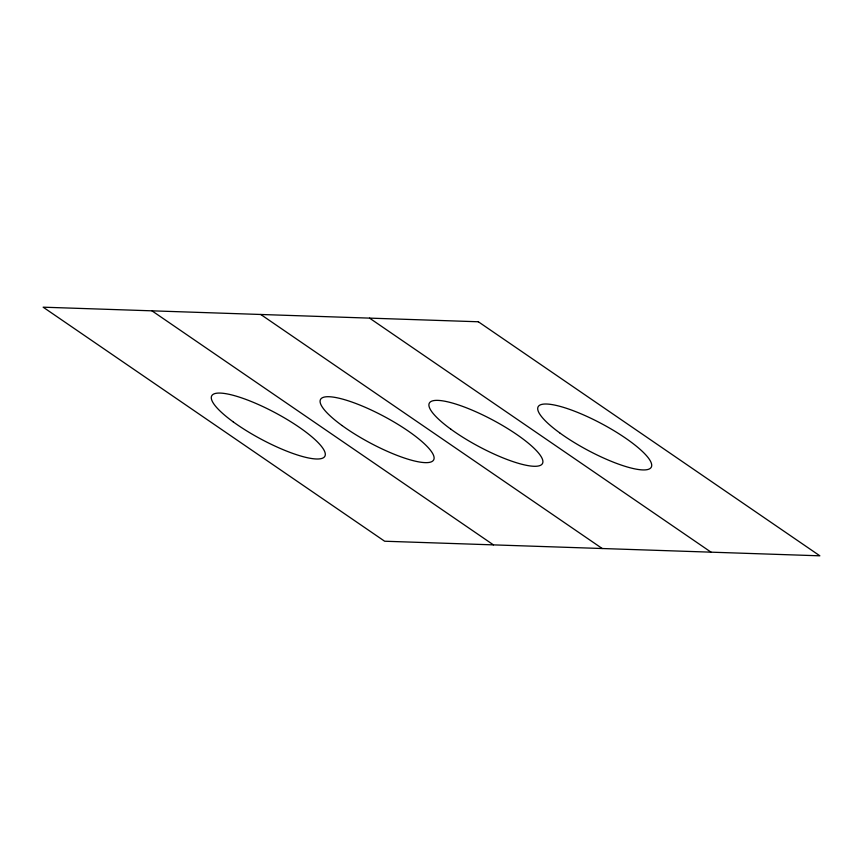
<?xml version="1.0" encoding="UTF-8"?>
<svg xmlns="http://www.w3.org/2000/svg" width="863" height="863" viewBox="0 0 863 863"><rect width="100%" height="100%" fill="white"/><g stroke="black" fill="none" stroke-linecap="round" stroke-linejoin="round"><path stroke-width="1.29" d="M369.547 318.123L711.047 552.169M260.745 314.477L602.245 548.523M151.953 310.831L493.442 544.877M478.35 321.77L43.15 307.185L384.65 541.23L819.85 555.815L478.35 321.77M233.226 421.878A64.132 14.973 28.1 0 0 324.758 456.43A64.132 14.973 28.1 0 0 246.904 399.785A64.132 14.973 28.1 0 0 233.226 421.878M342.028 425.524A64.132 14.973 28.1 0 0 433.56 460.076A64.132 14.973 28.1 0 0 355.707 403.431A64.132 14.973 28.1 0 0 342.028 425.524M450.831 429.17A64.132 14.973 28.1 0 0 542.363 463.722A64.132 14.973 28.1 0 0 464.499 407.077A64.132 14.973 28.1 0 0 450.831 429.17M559.634 432.816A64.132 14.973 28.1 0 0 651.166 467.368A64.132 14.973 28.1 0 0 573.302 410.723A64.132 14.973 28.1 0 0 559.634 432.816"/></g></svg>
